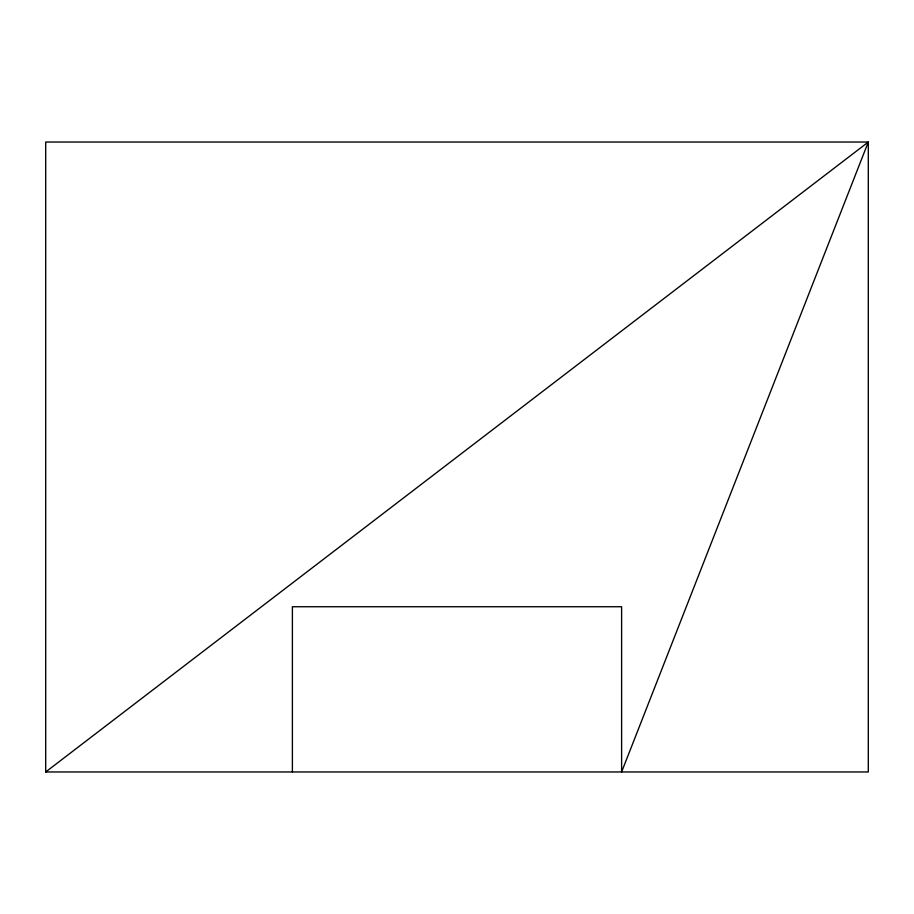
<?xml version="1.0" encoding="UTF-8"?>
<svg xmlns="http://www.w3.org/2000/svg" width="914" height="914" viewBox="0 0 914 914"><rect width="100%" height="100%" fill="white"/><g stroke="black" fill="none" stroke-linecap="round" stroke-linejoin="round"><path stroke-width="1.37" d="M45.7 771.964L868.3 142.036L868.3 771.964L45.7 771.964L45.7 142.036L868.3 142.036L621.611 771.964L621.611 606.736L292.389 606.736L292.389 771.964"/></g></svg>
